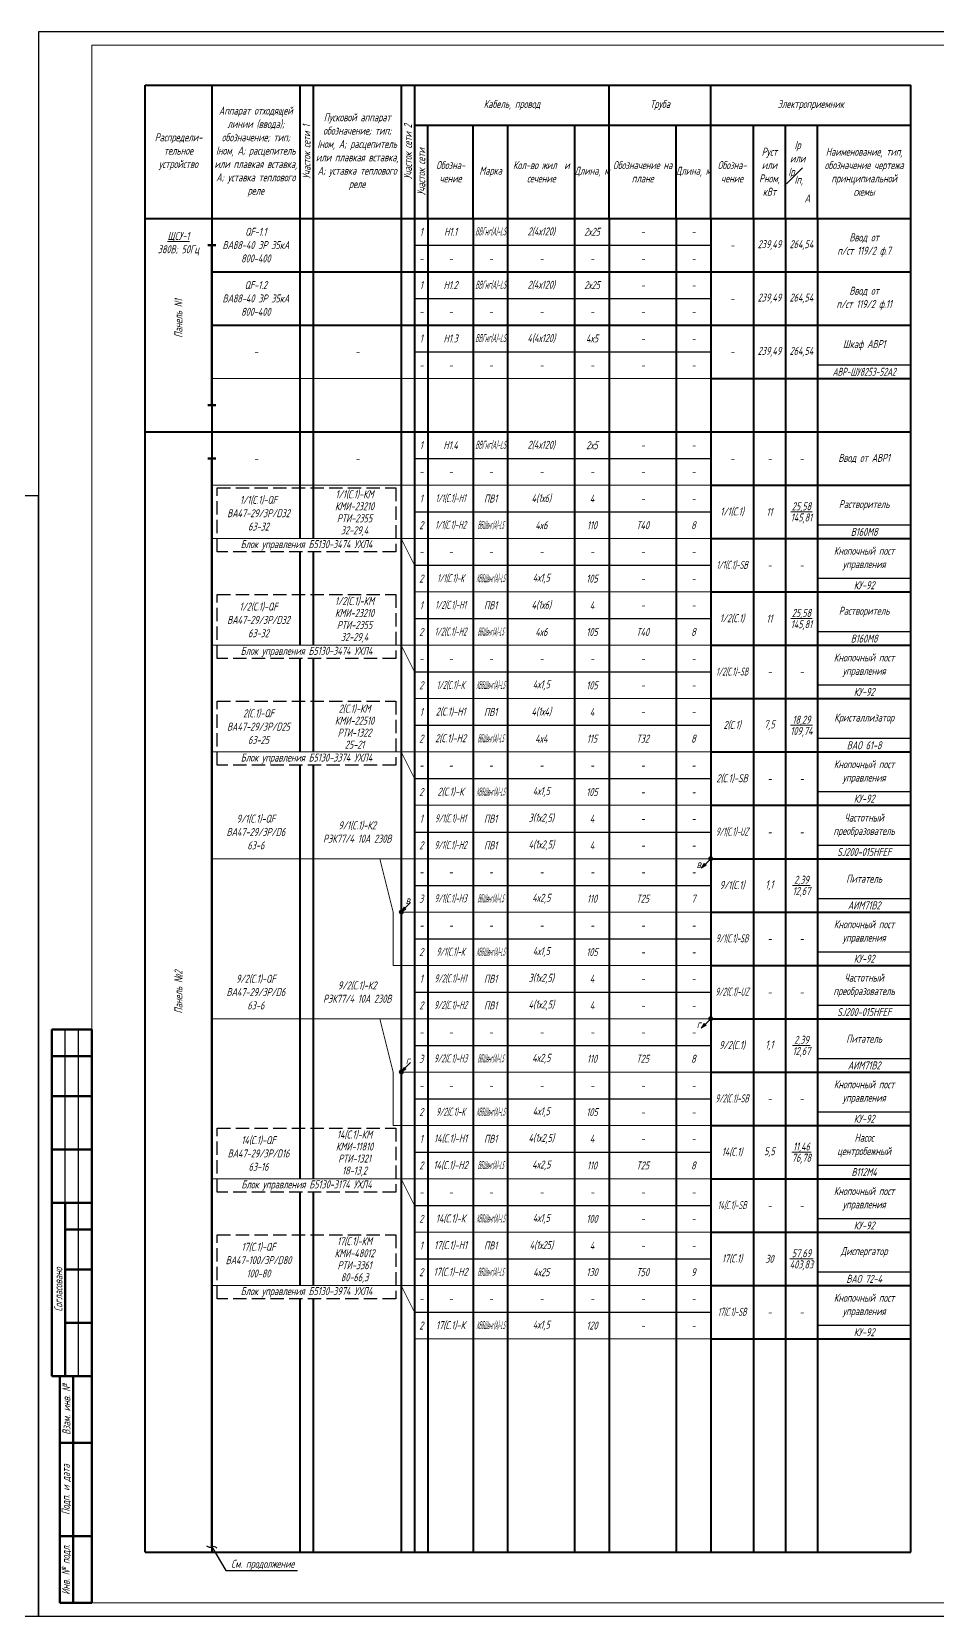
# Model space of a CAD drawing. Header units: millimetres. Extents: x -14296 to 10264, y -13087 to -5602.
# Drawn here: x -11974 to -11635, y -13087 to -12493 of the extents above; entities that cross this region are included whole.
import ezdxf
from ezdxf import colors
from ezdxf.entities.mleader import LeaderData, LeaderLine
from ezdxf.math import Vec2, Vec3

# ---------------------------------------------------------------- set-up
doc = ezdxf.new("R2010")
doc.units = ezdxf.units.MM
doc.linetypes.add('gost5', pattern=[7, 5, -2, 0])
for name, color, linetype, lineweight in [('КаБель контрольный (Вновь)', 142, 'gost5', 15), ('КаБель силовой (Вновь)', 1, 'Continuous', 15), ('Линия выноска', 137, 'Continuous', 25), ('Рамка толстая', 7, 'Continuous', 15), ('Рамка тонкая', 5, 'Continuous', 25), ('Схема распред. сети', 9, 'Continuous', 25), ('Текст', 7, 'Continuous', 20), ('Штампы', 252, 'Continuous', 25)]:
    doc.layers.add(name, color=color, linetype=linetype, lineweight=lineweight)
doc.styles.add('Simplex', font='simplex.shx', dxfattribs={"width": 0.7, "oblique": 15})

# ---------------------------------------------------------------- blocks, each defined once
blk = doc.blocks.new('A$C551E481E')
at = {"layer": 'Рамка толстая'}
for p, q in [((20, 589), (20, 5)), ((836, 589), (20, 589)), ((20, 5), (836, 5))]:
    blk.add_line(p, q, dxfattribs=at)
at = {"layer": 'Рамка тонкая'}
for p, q in [((0, 594), (0, 0)), ((841, 594), (0, 594)), ((0, 0), (841, 0))]:
    blk.add_line(p, q, dxfattribs=at)
blk = doc.blocks.new('_Integral')
at = {"color": 0, "linetype": 'ByBlock', "lineweight": -2}
for centre, start, end in [((0.44, -0.09), 102, 168), ((-0.44, 0.09), 282, 348)]:
    blk.add_arc(centre, 0.454, start, end, dxfattribs=at)
blk = doc.blocks.new('A$C7B2D3637')
at = {"layer": 'Рамка тонкая'}
for p, q in [((891, 420), (0, 420)), ((891, 0), (891, 420)), ((0, 0), (891, 0))]:
    blk.add_line(p, q, dxfattribs=at)
blk = doc.blocks.new('*T1006')
at = {"layer": 'Штампы', "color": 0, "linetype": 'ByBlock', "lineweight": 60, "transparency": 16777216}
for p, q in [((0, 0), (0, 130)), ((0, 130), (15, 130)), ((15, 0), (15, 130)), ((0, 120), (15, 120)), ((0, 105), (15, 105)), ((0, 85), (15, 85)), ((0, 65), (15, 65)), ((5, 0), (5, 65)), ((5, 55), (15, 55)), ((5, 40), (15, 40)), ((5, 20), (15, 20)), ((0, 0), (15, 0))]:
    blk.add_line(p, q, dxfattribs=at)
at = {"layer": 'Штампы', "color": 5, "linetype": 'ByBlock', "lineweight": 25, "transparency": 16777216}
for p, q in [((5, 65), (5, 130)), ((10, 0), (10, 130))]:
    blk.add_line(p, q, dxfattribs=at)
at = {"layer": 'Штампы', "color": 2, "transparency": 16777216, "insert": (2.5, 32.5), "char_height": 3, "width": 61, "attachment_point": 5, "rotation": 90, "style": 'Simplex'}
blk.add_mtext('Согласовано', dxfattribs=at)
blk = doc.blocks.new('*T1007')
at = {"layer": 'Штампы', "color": 0, "linetype": 'ByBlock', "lineweight": 60, "transparency": 16777216}
for p, q in [((0, 0), (0, 85)), ((0, 85), (12, 85)), ((5, 0), (5, 85)), ((12, 0), (12, 85)), ((0, 60), (12, 60)), ((0, 25), (12, 25)), ((0, 0), (12, 0))]:
    blk.add_line(p, q, dxfattribs=at)
at = {"layer": 'Штампы', "color": 2, "transparency": 16777216, "char_height": 3, "attachment_point": 5, "rotation": 90, "style": 'Simplex'}
for s, insert, width in [('Взам. инв. {\\Fgost|c204;№}', (2.5, 72.5), 25), ('Подп. и дата', (2.5, 42.5), 35), ('Инв. {\\Fgost|c204;№} подл.', (2.5, 12.5), 25)]:
    blk.add_mtext(s, dxfattribs=dict(at, insert=insert, width=width))

msp = doc.modelspace()

# ---------------------------------------------------------------- hatches: boundary and pattern name
at = {"layer": 'КаБель силовой (Вновь)'}
for points in [[(-11723.25175, -12806.27618), (-11721.48399, -12805.21552), (-11722.19109, -12804.50842)], [(-11720.46622, -12802.74065, 1), (-11718.96622, -12802.74065, 1)], [(-11718.96622, -12802.74065, 1), (-11720.46622, -12802.74065, 1)], [(-11836.46622, -12822.74065, 1), (-11834.96622, -12822.74065, 1)], [(-11834.96622, -12822.74065, 1), (-11836.46622, -12822.74065, 1)], [(-11835.71622, -12822.74065), (-11833.94845, -12821.67999), (-11834.65556, -12820.97288)], [(-11723.25175, -12866.27618), (-11721.48399, -12865.21552), (-11722.19109, -12864.50842)], [(-11720.46622, -12862.74065, 1), (-11718.96622, -12862.74065, 1)], [(-11718.96622, -12862.74065, 1), (-11720.46622, -12862.74065, 1)], [(-11836.46622, -12882.74065, 1), (-11834.96622, -12882.74065, 1)], [(-11834.96622, -12882.74065, 1), (-11836.46622, -12882.74065, 1)], [(-11835.71622, -12882.74065), (-11833.94845, -12881.67999), (-11834.65556, -12880.97288)]]:
    msp.add_hatch(color=256, dxfattribs=at).paths.add_polyline_path(points)

# ---------------------------------------------------------------- linework, layer by layer
at = {"layer": 'КаБель контрольный (Вновь)', "linetype": 'ByBlock'}
for p, q in [((-11835.71622, -12682.74065), (-11830.71622, -12692.74065)), ((-11830.71622, -12692.74065), (-11830.71622, -12702.74065)), ((-11830.71622, -12702.74065), (-11719.71622, -12702.74065)), ((-11835.71622, -12722.74065), (-11830.71622, -12732.74065)), ((-11830.71622, -12732.74065), (-11830.71622, -12742.74065)), ((-11830.71622, -12742.74065), (-11719.71622, -12742.74065)), ((-11835.71622, -12762.74065), (-11830.71622, -12772.74065)), ((-11830.71622, -12772.74065), (-11830.71622, -12782.74065)), ((-11830.71622, -12782.74065), (-11719.71622, -12782.74065)), ((-11843.71622, -12802.74065), (-11838.71622, -12822.74065)), ((-11838.71622, -12822.74065), (-11838.71622, -12842.74065)), ((-11838.71622, -12842.74065), (-11719.71622, -12842.74065)), ((-11843.71622, -12862.74065), (-11838.71622, -12882.74065)), ((-11838.71622, -12882.74065), (-11838.71622, -12902.74065)), ((-11838.71622, -12902.74065), (-11719.71622, -12902.74065)), ((-11835.71622, -12922.74065), (-11830.71622, -12932.74065)), ((-11830.71622, -12932.74065), (-11830.71622, -12942.74065)), ((-11830.71622, -12942.74065), (-11719.71622, -12942.74065)), ((-11835.71622, -12962.74065), (-11830.71622, -12972.74065)), ((-11830.71622, -12972.74065), (-11830.71622, -12982.74065)), ((-11830.71622, -12982.74065), (-11719.71622, -12982.74065))]:
    msp.add_line(p, q, dxfattribs=at)
at = {"layer": 'КаБель силовой (Вновь)', "lineweight": 200}
for p, q in [((-11905.21622, -12572.74065), (-11908.21622, -12572.74065)), ((-11906.71622, -12572.74065), (-11906.71622, -12632.74065)), ((-11905.21622, -12632.74065), (-11908.21622, -12632.74065)), ((-11905.21622, -12652.74065), (-11908.21622, -12652.74065)), ((-11906.71622, -13060.74065), (-11906.71622, -12652.74065))]:
    msp.add_line(p, q, dxfattribs=at)
at = {"layer": 'КаБель силовой (Вновь)'}
for p, q in [((-11719.71622, -12582.74065), (-11906.71622, -12582.74065)), ((-11719.71622, -12602.74065), (-11906.71622, -12602.74065)), ((-11719.71622, -12622.74065), (-11906.71622, -12622.74065)), ((-11719.71622, -12662.74065), (-11906.71622, -12662.74065)), ((-11719.71622, -12682.74065), (-11906.71622, -12682.74065)), ((-11719.71622, -12722.74065), (-11906.71622, -12722.74065)), ((-11719.71622, -12762.74065), (-11906.71622, -12762.74065)), ((-11719.71622, -12802.74065), (-11906.71622, -12802.74065)), ((-11722.19109, -12804.50842), (-11723.25175, -12806.27618)), ((-11723.25175, -12806.27618), (-11721.48399, -12805.21552)), ((-11722.19109, -12804.50842), (-11721.48399, -12805.21552)), ((-11719.71622, -12802.74065), (-11721.83754, -12804.86197)), ((-11834.65556, -12820.97288), (-11835.71622, -12822.74065)), ((-11835.71622, -12822.74065), (-11833.94845, -12821.67999)), ((-11719.71622, -12822.74065), (-11835.71622, -12822.74065)), ((-11834.65556, -12820.97288), (-11833.94845, -12821.67999)), ((-11832.18069, -12819.20512), (-11834.30201, -12821.32644)), ((-11719.71622, -12862.74065), (-11906.71622, -12862.74065)), ((-11722.19109, -12864.50842), (-11723.25175, -12866.27618)), ((-11723.25175, -12866.27618), (-11721.48399, -12865.21552)), ((-11722.19109, -12864.50842), (-11721.48399, -12865.21552)), ((-11719.71622, -12862.74065), (-11721.83754, -12864.86197)), ((-11834.65556, -12880.97288), (-11835.71622, -12882.74065)), ((-11835.71622, -12882.74065), (-11833.94845, -12881.67999)), ((-11719.71622, -12882.74065), (-11835.71622, -12882.74065)), ((-11834.65556, -12880.97288), (-11833.94845, -12881.67999)), ((-11832.18069, -12879.20512), (-11834.30201, -12881.32644)), ((-11719.71622, -12922.74065), (-11906.71622, -12922.74065)), ((-11719.71622, -12962.74065), (-11906.71622, -12962.74065))]:
    msp.add_line(p, q, dxfattribs=at)
for centre in [(-11719.71622, -12802.74065), (-11719.71622, -12802.74065), (-11835.71622, -12822.74065), (-11835.71622, -12822.74065), (-11719.71622, -12862.74065), (-11719.71622, -12862.74065), (-11835.71622, -12882.74065), (-11835.71622, -12882.74065)]:
    msp.add_circle(centre, 0.75, dxfattribs=at)
at = {"layer": 'Рамка тонкая'}
for p, q in [((-11830.71622, -12572.74065), (-11719.71622, -12572.74065)), ((-11830.71622, -12592.74065), (-11719.71622, -12592.74065)), ((-11830.71622, -12612.74065), (-11719.71622, -12612.74065)), ((-11644.71622, -12617.74065), (-11679.71622, -12617.74065)), ((-11830.71622, -12652.74065), (-11719.71622, -12652.74065)), ((-11830.71622, -12672.74065), (-11719.71622, -12672.74065)), ((-11644.71622, -12677.74065), (-11679.71622, -12677.74065)), ((-11830.71622, -12692.74065), (-11719.71622, -12692.74065)), ((-11644.71622, -12697.74065), (-11679.71622, -12697.74065)), ((-11830.71622, -12712.74065), (-11719.71622, -12712.74065)), ((-11644.71622, -12717.74065), (-11679.71622, -12717.74065)), ((-11830.71622, -12732.74065), (-11719.71622, -12732.74065)), ((-11644.71622, -12737.74065), (-11679.71622, -12737.74065)), ((-11830.71622, -12752.74065), (-11719.71622, -12752.74065)), ((-11644.71622, -12757.74065), (-11679.71622, -12757.74065)), ((-11830.71622, -12772.74065), (-11719.71622, -12772.74065)), ((-11644.71622, -12777.74065), (-11679.71622, -12777.74065)), ((-11830.71622, -12792.74065), (-11719.71622, -12792.74065)), ((-11644.71622, -12797.74065), (-11679.71622, -12797.74065)), ((-11830.71622, -12812.74065), (-11719.71622, -12812.74065)), ((-11644.71622, -12817.74065), (-11679.71622, -12817.74065)), ((-11830.71622, -12832.74065), (-11719.71622, -12832.74065)), ((-11644.71622, -12837.74065), (-11679.71622, -12837.74065)), ((-11830.71622, -12852.74065), (-11719.71622, -12852.74065)), ((-11644.71622, -12857.74065), (-11679.71622, -12857.74065)), ((-11830.71622, -12872.74065), (-11719.71622, -12872.74065)), ((-11644.71622, -12877.74065), (-11679.71622, -12877.74065)), ((-11830.71622, -12892.74065), (-11719.71622, -12892.74065)), ((-11644.71622, -12897.74065), (-11679.71622, -12897.74065)), ((-11830.71622, -12912.74065), (-11719.71622, -12912.74065)), ((-11644.71622, -12917.74065), (-11679.71622, -12917.74065)), ((-11830.71622, -12932.74065), (-11719.71622, -12932.74065)), ((-11644.71622, -12937.74065), (-11679.71622, -12937.74065)), ((-11830.71622, -12952.74065), (-11719.71622, -12952.74065)), ((-11644.71622, -12957.74065), (-11679.71622, -12957.74065)), ((-11830.71622, -12972.74065), (-11719.71622, -12972.74065)), ((-11644.71622, -12977.74065), (-11679.71622, -12977.74065))]:
    msp.add_line(p, q, dxfattribs=at)
at = {"layer": 'Рамка тонкая', "linetype": 'gost5'}
for points in [[(-11904.71622, -12663.74065), (-11837.71622, -12663.74065), (-11837.71622, -12687.74065), (-11904.71622, -12687.74065)], [(-11904.71622, -12703.74065), (-11837.71622, -12703.74065), (-11837.71622, -12727.74065), (-11904.71622, -12727.74065)], [(-11904.71622, -12743.74065), (-11837.71622, -12743.74065), (-11837.71622, -12767.74065), (-11904.71622, -12767.74065)], [(-11904.71622, -12903.74065), (-11837.71622, -12903.74065), (-11837.71622, -12927.74065), (-11904.71622, -12927.74065)], [(-11904.71622, -12943.74065), (-11837.71622, -12943.74065), (-11837.71622, -12967.74065), (-11904.71622, -12967.74065)]]:
    msp.add_lwpolyline(points, close=True, dxfattribs=at)
at = {"layer": 'Схема распред. сети', "lineweight": 40}
for p, q in [((-11931.71622, -13062.74065), (-11931.71622, -12512.74065)), ((-11931.71622, -12512.74065), (-11644.71622, -12512.74065)), ((-11906.71622, -12512.74065), (-11906.71622, -13062.74065)), ((-11873.71622, -12512.74065), (-11873.71622, -12562.74065)), ((-11868.71622, -12512.74065), (-11868.71622, -12562.74065)), ((-11835.71622, -12512.74065), (-11835.71622, -12562.74065)), ((-11830.71622, -12512.74065), (-11830.71622, -12562.74065)), ((-11757.71622, -12562.74065), (-11757.71622, -12512.74065)), ((-11719.71622, -12562.74065), (-11719.71622, -12512.74065)), ((-11644.71622, -13062.74065), (-11644.71622, -12512.74065)), ((-11830.71622, -12527.74065), (-11757.71622, -12527.74065)), ((-11825.71622, -12562.74065), (-11825.71622, -12527.74065)), ((-11808.71622, -12562.74065), (-11808.71622, -12527.74065)), ((-11795.71622, -13062.74065), (-11795.71622, -12527.74065)), ((-11770.71622, -12527.74065), (-11770.71622, -13062.74065)), ((-11757.71622, -12527.74065), (-11719.71622, -12527.74065)), ((-11732.71622, -12562.74065), (-11732.71622, -12527.74065)), ((-11719.71622, -12527.74065), (-11644.71622, -12527.74065)), ((-11703.71622, -12562.74065), (-11703.71622, -12527.74065)), ((-11691.71622, -12562.74065), (-11691.71622, -12527.74065)), ((-11679.71622, -12562.74065), (-11679.71622, -12527.74065)), ((-11931.71622, -12562.74065), (-11644.71622, -12562.74065)), ((-11873.71622, -12562.74065), (-11873.71622, -12682.74065)), ((-11868.71622, -12562.74065), (-11868.71622, -12682.74065)), ((-11835.71622, -12562.74065), (-11835.71622, -13062.74065)), ((-11830.71622, -12562.74065), (-11830.71622, -13062.74065)), ((-11825.71622, -12562.74065), (-11825.71622, -13062.74065)), ((-11808.71622, -12562.74065), (-11808.71622, -13062.74065)), ((-11757.71622, -12562.74065), (-11757.71622, -13062.74065)), ((-11732.71622, -12562.74065), (-11732.71622, -13062.74065)), ((-11719.71622, -12562.74065), (-11719.71622, -13062.74065)), ((-11703.71622, -12562.74065), (-11703.71622, -13062.74065)), ((-11691.71622, -12562.74065), (-11691.71622, -13062.74065)), ((-11679.71622, -12562.74065), (-11679.71622, -13062.74065)), ((-11906.71622, -12582.74065), (-11644.71622, -12582.74065)), ((-11906.71622, -12602.74065), (-11644.71622, -12602.74065)), ((-11719.71622, -12622.74065), (-11644.71622, -12622.74065)), ((-11931.71622, -12642.74065), (-11644.71622, -12642.74065)), ((-11719.71622, -12662.74065), (-11644.71622, -12662.74065)), ((-11873.71622, -12687.74065), (-11873.71622, -12722.74065)), ((-11868.71622, -12687.74065), (-11868.71622, -12722.74065)), ((-11719.71622, -12682.74065), (-11644.71622, -12682.74065)), ((-11719.71622, -12702.74065), (-11644.71622, -12702.74065)), ((-11719.71622, -12722.74065), (-11644.71622, -12722.74065)), ((-11873.71622, -12727.74065), (-11873.71622, -12762.74065)), ((-11868.71622, -12727.74065), (-11868.71622, -12762.74065)), ((-11719.71622, -12742.74065), (-11644.71622, -12742.74065)), ((-11719.71622, -12762.74065), (-11644.71622, -12762.74065)), ((-11873.71622, -12767.74065), (-11873.71622, -12922.74065)), ((-11868.71622, -12767.74065), (-11868.71622, -12922.74065)), ((-11719.71622, -12782.74065), (-11644.71622, -12782.74065)), ((-11719.71622, -12802.74065), (-11644.71622, -12802.74065)), ((-11719.71622, -12822.74065), (-11644.71622, -12822.74065)), ((-11719.71622, -12842.74065), (-11644.71622, -12842.74065)), ((-11719.71622, -12862.74065), (-11644.71622, -12862.74065)), ((-11719.71622, -12882.74065), (-11644.71622, -12882.74065)), ((-11719.71622, -12902.74065), (-11644.71622, -12902.74065)), ((-11719.71622, -12922.74065), (-11644.71622, -12922.74065)), ((-11873.71622, -12927.74065), (-11873.71622, -12962.74065)), ((-11868.71622, -12927.74065), (-11868.71622, -12962.74065)), ((-11719.71622, -12942.74065), (-11644.71622, -12942.74065)), ((-11719.71622, -12962.74065), (-11644.71622, -12962.74065)), ((-11873.71622, -12967.74065), (-11873.71622, -13062.74065)), ((-11868.71622, -12967.74065), (-11868.71622, -13062.74065)), ((-11719.71622, -12982.74065), (-11644.71622, -12982.74065)), ((-11931.71622, -13062.74065), (-11644.71622, -13062.74065))]:
    msp.add_line(p, q, dxfattribs=at)
at = {"layer": 'Штампы', "lineweight": 60}
msp.add_line((-11951.71622, -13026.74065), (-11951.71622, -13081.74065), dxfattribs=at)

# ---------------------------------------------------------------- block references
for name, p in [('A$C551E481E', (-11971.71622, -13086.74065)), ('A$C7B2D3637', (-12862.71621, -13086.74066)), ('*T1006', (-11966.71622, -12996.74065)), ('*T1007', (-11963.71622, -13081.74065))]:
    msp.add_blockref(name, p)

# ---------------------------------------------------------------- texts
at = {"layer": 'Текст', "char_height": 3, "attachment_point": 5, "style": 'Simplex'}
for s, insert, width in [('{\\W0.7;Аппарат отходящей линии (ввода); обозначение; тип; Iном, А; расцепитель или плавкая вставка, А; уставка теплового реле}', (-11890.21622, -12537.74065), 33), ('Кабель, провод', (-11794.21622, -12520.24065), 73), ('Труба', (-11738.71622, -12520.24065), 38), ('Электроприемник', (-11682.21622, -12520.24065), 75), ('Пусковой аппарат обозначение; тип; Iном, А; расцепитель или плавкая вставка, А; уставка теплового реле', (-11852.21622, -12537.74065), 33), ('Распредели-\\Pтельное устройство', (-11919.21622, -12537.74065), 25), ('Pуст или Pном, кВт', (-11697.71622, -12545.24065), 12), ('\\A1;Iр   или   \\SIр#Iп, ;       А', (-11685.71622, -12545.24065), 12), ('Наименование, тип, обозначение чертежа принципиальной схемы', (-11662.21622, -12545.24065), 35), ('Обозна- чение', (-11817.21622, -12545.24065), 17), ('Марка', (-11802.21622, -12545.24065), 13), ('Кол-во жил  и сечение', (-11783.21622, -12545.24065), 25), ('Длина, м', (-11764.21622, -12545.24065), 13), ('Обозначение на плане', (-11745.21622, -12545.24065), 25), ('Длина, м', (-11726.21622, -12545.24065), 13), ('Обозна-\\Pчение', (-11711.71622, -12545.24065), 16), ('{\\W0.7;\\LЩСУ-1\\P\\l380В; 50Гц}', (-11919.21622, -12572.19993), 25), ('QF-1.1\\PВА88-40 3Р 35кА\\P800-400', (-11890.21622, -12572.74065), 33), ('1', (-11828.21622, -12567.74065), 5), ('Н1.1', (-11817.21622, -12567.74065), 17), ('{\\W0.4;ВВГнг(А)-LS}', (-11802.21622, -12567.74065), 13), ('2(4х120)', (-11783.21622, -12567.74065), 25), ('2х25', (-11764.21622, -12567.74065), 13), ('-', (-11745.21622, -12567.74065), 25), ('-', (-11726.21622, -12567.74065), 13), ('Ввод от\\Pп/ст 119/2 ф.7', (-11662.21622, -12572.74065), 35), ('-', (-11711.71622, -12572.74065), 16), ('239,49', (-11697.71622, -12572.74065), 12), ('264,54', (-11685.71622, -12572.74065), 12), ('-', (-11828.21622, -12577.74065), 5), ('-', (-11817.21622, -12577.74065), 17), ('-', (-11802.21622, -12577.74065), 13), ('-', (-11783.21622, -12577.74065), 25), ('-', (-11764.21622, -12577.74065), 13), ('-', (-11745.21622, -12577.74065), 25), ('-', (-11726.21622, -12577.74065), 13), ('QF-1.2\\PВА88-40 3Р 35кА\\P800-400', (-11890.21622, -12592.74065), 33), ('1', (-11828.21622, -12587.74065), 5), ('Н1.2', (-11817.21622, -12587.74065), 17), ('{\\W0.4;ВВГнг(А)-LS}', (-11802.21622, -12587.74065), 13), ('2(4х120)', (-11783.21622, -12587.74065), 25), ('2х25', (-11764.21622, -12587.74065), 13), ('-', (-11745.21622, -12587.74065), 25), ('-', (-11726.21622, -12587.74065), 13), ('239,49', (-11697.71622, -12592.74065), 12), ('264,54', (-11685.71622, -12592.74065), 12), ('Ввод от\\Pп/ст 119/2 ф.11', (-11662.21622, -12592.74065), 35), ('-', (-11828.21622, -12597.74065), 5), ('-', (-11817.21622, -12597.74065), 17), ('-', (-11802.21622, -12597.74065), 13), ('-', (-11783.21622, -12597.74065), 25), ('-', (-11764.21622, -12597.74065), 13), ('-', (-11745.21622, -12597.74065), 25), ('-', (-11726.21622, -12597.74065), 13), ('-', (-11711.71622, -12592.74065), 16), ('1', (-11828.21622, -12607.74065), 5), ('Н1.3', (-11817.21622, -12607.74065), 17), ('{\\W0.4;ВВГнг(А)-LS}', (-11802.21622, -12607.74065), 13), ('4(4х120)', (-11783.21622, -12607.74065), 25), ('4х5', (-11764.21622, -12607.74065), 13), ('-', (-11745.21622, -12607.74065), 25), ('-', (-11726.21622, -12607.74065), 13), ('Шкаф АВР1', (-11662.21622, -12610.24065), 35), ('-', (-11890.21622, -12612.74065), 33), ('-', (-11852.21622, -12612.74065), 33), ('-', (-11711.71622, -12612.74065), 16), ('239,49', (-11697.71622, -12612.74065), 12), ('264,54', (-11685.71622, -12612.74065), 12), ('-', (-11828.21622, -12617.74065), 5), ('-', (-11817.21622, -12617.74065), 17), ('-', (-11802.21622, -12617.74065), 13), ('-', (-11783.21622, -12617.74065), 25), ('-', (-11764.21622, -12617.74065), 13), ('-', (-11745.21622, -12617.74065), 25), ('-', (-11726.21622, -12617.74065), 13), ('{\\Fgost|c204;\\W0.7;АВР-ШУ8253-52А2}', (-11662.21622, -12620.24065), 35), ('1', (-11828.21622, -12647.74065), 5), ('Н1.4', (-11817.21622, -12647.74065), 17), ('{\\W0.4;ВВГнг(А)-LS}', (-11802.21622, -12647.74065), 13), ('2(4х120)', (-11783.21622, -12647.74065), 25), ('2х5', (-11764.21622, -12647.74065), 13), ('-', (-11745.21622, -12647.74065), 25), ('-', (-11726.21622, -12647.74065), 13), ('Ввод от АВР1', (-11662.21622, -12652.74065), 35), ('-', (-11890.21622, -12652.74065), 33), ('-', (-11852.21622, -12652.74065), 33), ('-', (-11828.21622, -12657.74065), 5), ('-', (-11817.21622, -12657.74065), 17), ('-', (-11802.21622, -12657.74065), 13), ('-', (-11783.21622, -12657.74065), 25), ('-', (-11764.21622, -12657.74065), 13), ('-', (-11745.21622, -12657.74065), 25), ('-', (-11726.21622, -12657.74065), 13), ('-', (-11711.71622, -12652.74065), 16), ('-', (-11697.71622, -12652.74065), 12), ('-', (-11685.71622, -12652.74065), 12), ('1/1(С.1)-QF\\PВА47-29/3Р/D32\\P63-32', (-11889.21622, -12673.24065), 31), ('1', (-11828.21622, -12667.74065), 5), ('{\\W0.5;1/1(С.1)-Н1}', (-11817.21622, -12667.74065), 17), ('{\\W0.7;ПВ1}', (-11802.21622, -12667.74065), 13), ('4(1х6)', (-11783.21622, -12667.74065), 25), ('4', (-11764.21622, -12667.74065), 13), ('-', (-11745.21622, -12667.74065), 25), ('-', (-11726.21622, -12667.74065), 13), ('\\A1;\\S25,58/145,81;', (-11685.71622, -12672.74065), 12), ('Растворитель', (-11662.21622, -12670.24065), 35), ('{\\W0.5;1/1(С.1)-Н2}', (-11817.21622, -12677.74065), 17), ('{\\W0.3;ВБШвнг(А)-LS}', (-11802.21622, -12677.74065), 13), ('1/1(С.1)', (-11711.71622, -12672.74065), 16), ('11', (-11697.71622, -12672.74065), 12), ('2', (-11828.21622, -12677.74065), 5), ('4х6', (-11783.21622, -12677.74065), 25), ('110', (-11764.21622, -12677.74065), 13), ('Т40', (-11745.21622, -12677.74065), 25), ('8', (-11726.21622, -12677.74065), 13), ('В160М8', (-11662.21622, -12680.24065), 35), ('Блок управления Б5130-3474 УХЛ4', (-11871.21622, -12685.24065), 67), ('Кнопочный пост управления', (-11662.21622, -12690.24065), 35), ('-', (-11828.21622, -12687.74065), 5), ('-', (-11817.21622, -12687.74065), 17), ('-', (-11802.21622, -12687.74065), 13), ('-', (-11783.21622, -12687.74065), 25), ('-', (-11764.21622, -12687.74065), 13), ('-', (-11745.21622, -12687.74065), 25), ('-', (-11726.21622, -12687.74065), 13), ('{\\W0.5;1/1(С.1)-SB}', (-11711.71622, -12692.74065), 16), ('-', (-11697.71622, -12692.74065), 12), ('-', (-11685.71622, -12692.74065), 12), ('2', (-11828.21622, -12697.74065), 5), ('{\\W0.5;1/1(С.1)-К}', (-11817.21622, -12697.74065), 17), ('{\\W0.3;КВБШвнг(А)-LS}', (-11802.21622, -12697.74065), 13), ('4х1,5', (-11783.21622, -12697.74065), 25), ('105', (-11764.21622, -12697.74065), 13), ('-', (-11745.21622, -12697.74065), 25), ('-', (-11726.21622, -12697.74065), 13), ('КУ-92', (-11662.21622, -12700.24065), 35), ('1/2(С.1)-QF\\PВА47-29/3Р/D32\\P63-32', (-11889.21622, -12713.24065), 31), ('1', (-11828.21622, -12707.74065), 5), ('{\\W0.5;1/2(С.1)-Н1}', (-11817.21622, -12707.74065), 17), ('{\\W0.7;ПВ1}', (-11802.21622, -12707.74065), 13), ('4(1х6)', (-11783.21622, -12707.74065), 25), ('4', (-11764.21622, -12707.74065), 13), ('-', (-11745.21622, -12707.74065), 25), ('-', (-11726.21622, -12707.74065), 13), ('1/2(С.1)', (-11711.71622, -12712.74065), 16), ('11', (-11697.71622, -12712.74065), 12), ('\\A1;\\S25,58/145,81;', (-11685.71622, -12712.74065), 12), ('Растворитель', (-11662.21622, -12710.24065), 35), ('2', (-11828.21622, -12717.74065), 5), ('{\\W0.5;1/2(С.1)-Н2}', (-11817.21622, -12717.74065), 17), ('{\\W0.3;ВБШвнг(А)-LS}', (-11802.21622, -12717.74065), 13), ('4х6', (-11783.21622, -12717.74065), 25), ('105', (-11764.21622, -12717.74065), 13), ('Т40', (-11745.21622, -12717.74065), 25), ('8', (-11726.21622, -12717.74065), 13), ('Блок управления Б5130-3474 УХЛ4', (-11871.21622, -12725.24065), 67), ('В160М8', (-11662.21622, -12720.24065), 35), ('-', (-11828.21622, -12727.74065), 5), ('-', (-11817.21622, -12727.74065), 17), ('-', (-11802.21622, -12727.74065), 13), ('-', (-11783.21622, -12727.74065), 25), ('-', (-11764.21622, -12727.74065), 13), ('-', (-11745.21622, -12727.74065), 25), ('-', (-11726.21622, -12727.74065), 13), ('{\\W0.7;Кнопочный пост управления}', (-11662.21622, -12730.24065), 35), ('{\\W0.5;1/2(С.1)-SB}', (-11711.71622, -12732.74065), 16), ('-', (-11697.71622, -12732.74065), 12), ('-', (-11685.71622, -12732.74065), 12), ('2', (-11828.21622, -12737.74065), 5), ('{\\W0.5;1/2(С.1)-К}', (-11817.21622, -12737.74065), 17), ('{\\W0.3;КВБШвнг(А)-LS}', (-11802.21622, -12737.74066), 13), ('4х1,5', (-11783.21622, -12737.74065), 25), ('105', (-11764.21622, -12737.74065), 13), ('-', (-11745.21622, -12737.74065), 25), ('-', (-11726.21622, -12737.74065), 13), ('КУ-92', (-11662.21622, -12740.24065), 35), ('2(С.1)-QF\\PВА47-29/3Р/D25\\P63-25', (-11889.21622, -12753.24065), 31), ('1', (-11828.21622, -12747.74065), 5), ('{\\W0.6;2(С.1)-Н1}', (-11817.21622, -12747.74065), 17), ('{\\W0.7;ПВ1}', (-11802.21622, -12747.74065), 13), ('4(1х4)', (-11783.21622, -12747.74065), 25), ('4', (-11764.21622, -12747.74065), 13), ('-', (-11745.21622, -12747.74065), 25), ('-', (-11726.21622, -12747.74065), 13), ('2(С.1)', (-11711.71622, -12752.74065), 16), ('7,5', (-11697.71622, -12752.74065), 12), ('\\A1;\\S18,29/109,74;', (-11685.71622, -12752.74065), 12), ('Кристаллизатор', (-11662.21622, -12750.24065), 35), ('2', (-11828.21622, -12757.74065), 5), ('{\\W0.6;2(С.1)-Н2}', (-11817.21622, -12757.74065), 17), ('{\\W0.3;ВБШвнг(А)-LS}', (-11802.21622, -12757.74065), 13), ('4х4', (-11783.21622, -12757.74065), 25), ('115', (-11764.21622, -12757.74065), 13), ('Т32', (-11745.21622, -12757.74065), 25), ('8', (-11726.21622, -12757.74065), 13), ('ВАО 61-8', (-11662.21622, -12760.24065), 35), ('Блок управления Б5130-3374 УХЛ4', (-11871.21622, -12765.24065), 67), ('-', (-11828.21622, -12767.74065), 5), ('-', (-11817.21622, -12767.74065), 17), ('-', (-11802.21622, -12767.74065), 13), ('-', (-11783.21622, -12767.74065), 25), ('-', (-11764.21622, -12767.74065), 13), ('-', (-11745.21622, -12767.74065), 25), ('-', (-11726.21622, -12767.74065), 13), ('{\\W0.6;2(С.1)-SB}', (-11711.71622, -12772.74065), 16), ('{\\W0.7;Кнопочный пост управления}', (-11662.21622, -12770.24065), 35), ('2', (-11828.21622, -12777.74065), 5), ('{\\W0.6;2(С.1)-К}', (-11817.21622, -12777.74065), 17), ('{\\W0.3;КВБШвнг(А)-LS}', (-11802.21622, -12777.74065), 13), ('4х1,5', (-11783.21622, -12777.74065), 25), ('105', (-11764.21622, -12777.74065), 13), ('-', (-11697.71622, -12772.74065), 12), ('-', (-11685.71622, -12772.74065), 12), ('-', (-11745.21622, -12777.74065), 25), ('-', (-11726.21622, -12777.74065), 13), ('КУ-92', (-11662.21622, -12780.24065), 35), ('9/1(С.1)-QF\\PВА47-29/3Р/D6\\P63-6', (-11890.21622, -12792.74065), 33), ('9/1(С.1)-К2\\PРЭК77/4 10А 230В', (-11852.21622, -12792.74065), 33), ('1', (-11828.21622, -12787.74065), 5), ('{\\W0.5;9/1(С.1)-Н1}', (-11817.21622, -12787.74065), 17), ('{\\W0.7;ПВ1}', (-11802.21622, -12787.74065), 13), ('3(1х2,5)', (-11783.21622, -12787.74065), 25), ('4', (-11764.21622, -12787.74065), 13), ('-', (-11745.21622, -12787.74065), 25), ('-', (-11726.21622, -12787.74065), 13), ('Частотный преобразователь', (-11662.21622, -12790.24065), 35), ('{\\W0.5;9/1(С.1)-UZ}', (-11711.71622, -12792.74065), 16), ('-', (-11697.71622, -12792.74065), 12), ('-', (-11685.71622, -12792.74065), 12), ('2', (-11828.21622, -12797.74065), 5), ('{\\W0.5;9/1(С.1)-Н2}', (-11817.21622, -12797.74065), 17), ('{\\W0.7;ПВ1}', (-11802.21622, -12797.74065), 13), ('4(1х2,5)', (-11783.21622, -12797.74065), 25), ('4', (-11764.21622, -12797.74065), 13), ('-', (-11745.21622, -12797.74065), 25), ('-', (-11726.21622, -12797.74065), 13), ('SJ200-015HFEF', (-11662.21622, -12800.24065), 35), ('в', (-11724.1975, -12804.75449), 7.177382), ('-', (-11828.21622, -12807.74065), 5), ('-', (-11817.21622, -12807.74065), 17), ('-', (-11802.21622, -12807.74065), 13), ('-', (-11783.21622, -12807.74065), 25), ('-', (-11764.21622, -12807.74065), 13), ('-', (-11745.21622, -12807.74065), 25), ('-', (-11726.21622, -12807.74065), 13), ('9/1(С.1)', (-11711.71622, -12812.74065), 16), ('1,1', (-11697.71622, -12812.74065), 12), ('\\A1;{\\W0.7;\\S2,39/12,67;}', (-11685.71622, -12812.74065), 12), ('Питатель', (-11662.21622, -12810.24065), 35), ('в', (-11833.24135, -12818.26578), 7.177382), ('3', (-11828.21622, -12817.74065), 5), ('{\\W0.5;9/1(С.1)-Н3}', (-11817.21622, -12817.74065), 17), ('{\\W0.3;ВБШвнг(А)-LS}', (-11802.21622, -12817.74065), 13), ('4х2,5', (-11783.21622, -12817.74065), 25), ('110', (-11764.21622, -12817.74065), 13), ('Т25', (-11745.21622, -12817.74065), 25), ('7', (-11726.21622, -12817.74065), 13), ('АИМ71В2', (-11662.21622, -12820.24065), 35), ('-', (-11828.21622, -12827.74065), 5), ('-', (-11817.21622, -12827.74065), 17), ('-', (-11802.21622, -12827.74065), 13), ('-', (-11783.21622, -12827.74065), 25), ('-', (-11764.21622, -12827.74065), 13), ('-', (-11745.21622, -12827.74065), 25), ('-', (-11726.21622, -12827.74065), 13), ('{\\W0.7;Кнопочный пост управления}', (-11662.21622, -12830.24065), 35), ('2', (-11828.21622, -12837.74065), 5), ('{\\W0.5;9/1(С.1)-К}', (-11817.21622, -12837.74065), 17), ('{\\W0.3;КВБШвнг(А)-LS}', (-11802.21622, -12837.74065), 13), ('4х1,5', (-11783.21622, -12837.74065), 25), ('105', (-11764.21622, -12837.74065), 13), ('{\\W0.5;9/1(С.1)-SB}', (-11711.71622, -12832.74065), 16), ('-', (-11697.71622, -12832.74065), 12), ('-', (-11685.71622, -12832.74065), 12), ('-', (-11745.21622, -12837.74065), 25), ('-', (-11726.21622, -12837.74065), 13), ('КУ-92', (-11662.21622, -12840.24065), 35), ('9/2(С.1)-QF\\PВА47-29/3Р/D6\\P63-6', (-11890.21622, -12852.74065), 33), ('1', (-11828.21622, -12847.74065), 5), ('{\\W0.5;9/2(С.1)-Н1}', (-11817.21622, -12847.74065), 17), ('{\\W0.7;ПВ1}', (-11802.21622, -12847.74065), 13), ('3(1х2,5)', (-11783.21622, -12847.74065), 25), ('4', (-11764.21622, -12847.74065), 13), ('-', (-11745.21622, -12847.74065), 25), ('-', (-11726.21622, -12847.74065), 13), ('Частотный преобразователь', (-11662.21622, -12850.24065), 35), ('9/2(С.1)-К2\\PРЭК77/4 10А 230В', (-11852.21622, -12852.74065), 33), ('{\\W0.5;9/2(С.1)-UZ}', (-11711.71622, -12852.74065), 16), ('-', (-11697.71622, -12852.74065), 12), ('-', (-11685.71622, -12852.74065), 12), ('2', (-11828.21622, -12857.74065), 5), ('{\\W0.5;9/2(С.1)-Н2}', (-11817.21622, -12857.74065), 17), ('{\\W0.7;ПВ1}', (-11802.21622, -12857.74065), 13), ('4(1х2,5)', (-11783.21622, -12857.74065), 25), ('4', (-11764.21622, -12857.74065), 13), ('-', (-11745.21622, -12857.74065), 25), ('-', (-11726.21622, -12857.74065), 13), ('SJ200-015HFEF', (-11662.21622, -12860.24065), 35), ('г', (-11724.1975, -12864.75449), 7.177382), ('-', (-11828.21622, -12867.74065), 5), ('-', (-11817.21622, -12867.74065), 17), ('-', (-11802.21622, -12867.74065), 13), ('-', (-11783.21622, -12867.74065), 25), ('-', (-11764.21622, -12867.74065), 13), ('-', (-11745.21622, -12867.74065), 25), ('-', (-11726.21622, -12867.74065), 13), ('9/2(С.1)', (-11711.71622, -12872.74065), 16), ('1,1', (-11697.71622, -12872.74065), 12), ('\\A1;{\\W0.7;\\S2,39/12,67;}', (-11685.71622, -12872.74065), 12), ('Питатель', (-11662.21622, -12870.24065), 35), ('г', (-11833.24135, -12878.26578), 7.177382), ('3', (-11828.21622, -12877.74065), 5), ('{\\W0.5;9/2(С.1)-Н3}', (-11817.21622, -12877.74065), 17), ('{\\W0.3;ВБШвнг(А)-LS}', (-11802.21622, -12877.74065), 13), ('4х2,5', (-11783.21622, -12877.74065), 25), ('110', (-11764.21622, -12877.74065), 13), ('Т25', (-11745.21622, -12877.74065), 25), ('8', (-11726.21622, -12877.74065), 13), ('АИМ71В2', (-11662.21622, -12880.24065), 35), ('-', (-11828.21622, -12887.74065), 5), ('-', (-11817.21622, -12887.74065), 17), ('-', (-11802.21622, -12887.74065), 13), ('-', (-11783.21622, -12887.74065), 25), ('-', (-11764.21622, -12887.74065), 13), ('-', (-11745.21622, -12887.74065), 25), ('-', (-11726.21622, -12887.74065), 13), ('Кнопочный пост управления', (-11662.21622, -12890.24065), 35), ('{\\W0.5;9/2(С.1)-SB}', (-11711.71622, -12892.74065), 16), ('-', (-11697.71622, -12892.74065), 12), ('-', (-11685.71622, -12892.74065), 12), ('2', (-11828.21622, -12897.74065), 5), ('{\\W0.5;9/2(С.1)-К}', (-11817.21622, -12897.74065), 17), ('{\\W0.3;КВБШвнг(А)-LS}', (-11802.21622, -12897.74065), 13), ('4х1,5', (-11783.21622, -12897.74065), 25), ('105', (-11764.21622, -12897.74065), 13), ('-', (-11745.21622, -12897.74065), 25), ('-', (-11726.21622, -12897.74065), 13), ('КУ-92', (-11662.21622, -12900.24065), 35), ('14(С.1)-QF\\PВА47-29/3Р/D16\\P63-16', (-11889.21622, -12913.24065), 31), ('1', (-11828.21622, -12907.74065), 5), ('{\\W0.6;14(С.1)-Н1}', (-11817.21622, -12907.74065), 17), ('{\\W0.7;ПВ1}', (-11802.21622, -12907.74065), 13), ('4(1х2,5)', (-11783.21622, -12907.74065), 25), ('4', (-11764.21622, -12907.74065), 13), ('Насос\\Pцентробежный', (-11662.21622, -12910.24065), 35), ('-', (-11745.21622, -12907.74065), 25), ('-', (-11726.21622, -12907.74065), 13), ('{\\W0.7;14(С.1)}', (-11711.71622, -12912.74065), 16), ('5,5', (-11697.71622, -12912.74065), 12), ('\\A1;{\\W0.7;\\S11,46/76,78;}', (-11685.71622, -12912.74065), 12), ('2', (-11828.21622, -12917.74065), 5), ('{\\W0.6;14(С.1)-Н2}', (-11817.21622, -12917.74065), 17), ('{\\W0.3;ВБШвнг(А)-LS}', (-11802.21622, -12917.74065), 13), ('4х2,5', (-11783.21622, -12917.74065), 25), ('110', (-11764.21622, -12917.74065), 13), ('Т25', (-11745.21622, -12917.74065), 25), ('8', (-11726.21622, -12917.74065), 13), ('В112М4', (-11662.21622, -12920.24065), 35), ('Блок управления Б5130-3174 УХЛ4', (-11871.21622, -12925.24065), 67), ('-', (-11828.21622, -12927.74065), 5), ('-', (-11817.21622, -12927.74065), 17), ('-', (-11802.21622, -12927.74065), 13), ('-', (-11783.21622, -12927.74065), 25), ('-', (-11764.21622, -12927.74065), 13), ('-', (-11745.21622, -12927.74065), 25), ('-', (-11726.21622, -12927.74065), 13), ('{\\W0.5;14(С.1)-SB}', (-11711.71622, -12932.74065), 16), ('{\\W0.7;Кнопочный пост управления}', (-11662.21622, -12930.24065), 35), ('2', (-11828.21622, -12937.74065), 5), ('{\\W0.6;14(С.1)-К}', (-11817.21622, -12937.74065), 17), ('{\\W0.3;КВБШвнг(А)-LS}', (-11802.21622, -12937.74065), 13), ('4х1,5', (-11783.21622, -12937.74065), 25), ('100', (-11764.21622, -12937.74065), 13), ('-', (-11697.71622, -12932.74065), 12), ('-', (-11685.71622, -12932.74065), 12), ('-', (-11745.21622, -12937.74065), 25), ('-', (-11726.21622, -12937.74065), 13), ('КУ-92', (-11662.21622, -12940.24065), 35), ('17(С.1)-QF\\PВА47-100/3Р/D80\\P100-80', (-11889.21622, -12953.24065), 31), ('1', (-11828.21622, -12947.74065), 5), ('{\\W0.6;17(С.1)-Н1}', (-11817.21622, -12947.74065), 17), ('{\\W0.7;ПВ1}', (-11802.21622, -12947.74065), 13), ('4(1х25)', (-11783.21622, -12947.74065), 25), ('4', (-11764.21622, -12947.74065), 13), ('-', (-11745.21622, -12947.74065), 25), ('-', (-11726.21622, -12947.74065), 13), ('\\A1;\\S57,69/403,83;', (-11685.71622, -12952.74065), 12), ('Диспергатор', (-11662.21622, -12950.24065), 35), ('{\\W0.7;17(С.1)}', (-11711.71622, -12952.74065), 16), ('30', (-11697.71622, -12952.74065), 12), ('2', (-11828.21622, -12957.74065), 5), ('{\\W0.6;17(С.1)-Н2}', (-11817.21622, -12957.74065), 17), ('{\\W0.3;ВБШвнг(А)-LS}', (-11802.21622, -12957.74065), 13), ('4х25', (-11783.21622, -12957.74065), 25), ('130', (-11764.21622, -12957.74065), 13), ('Т50', (-11745.21622, -12957.74065), 25), ('9', (-11726.21622, -12957.74065), 13), ('ВАО 72-4', (-11662.21622, -12960.24065), 35), ('Блок управления Б5130-3974 УХЛ4', (-11871.21622, -12965.24065), 67), ('Кнопочный пост управления', (-11662.21622, -12970.24065), 35), ('-', (-11828.21622, -12967.74065), 5), ('-', (-11817.21622, -12967.74065), 17), ('-', (-11802.21622, -12967.74065), 13), ('-', (-11783.21622, -12967.74065), 25), ('-', (-11764.21622, -12967.74065), 13), ('-', (-11745.21622, -12967.74065), 25), ('-', (-11726.21622, -12967.74065), 13), ('{\\W0.5;17(С.1)-SB}', (-11711.71622, -12972.74065), 16), ('-', (-11697.71622, -12972.74065), 12), ('-', (-11685.71622, -12972.74065), 12), ('2', (-11828.21622, -12977.74065), 5), ('{\\W0.6;17(С.1)-К}', (-11817.21622, -12977.74065), 17), ('{\\W0.3;КВБШвнг(А)-LS}', (-11802.21622, -12977.74065), 13), ('4х1,5', (-11783.21622, -12977.74065), 25), ('120', (-11764.21622, -12977.74065), 13), ('-', (-11745.21622, -12977.74065), 25), ('-', (-11726.21622, -12977.74065), 13), ('КУ-92', (-11662.21622, -12980.24065), 35)]:
    msp.add_mtext(s, dxfattribs=dict(at, insert=insert, width=width))
at = {"layer": 'Текст', "char_height": 3, "attachment_point": 5, "rotation": 90, "style": 'Simplex'}
for s, insert, width in [('Участок сети 1', (-11871.21622, -12537.74065), 50), ('Участок сети 2', (-11833.21622, -12537.74065), 50), ('Участок сети', (-11828.21622, -12545.24065), 35), ('{\\W0.7;Панель N1}', (-11919.21622, -12600.24065), 45), ('{\\W0.7;Панель \\fArial|b0|i0|c204|p34;№\\Fsimplex|c204;2}', (-11919.21622, -12852.74065), 420)]:
    msp.add_mtext(s, dxfattribs=dict(at, insert=insert, width=width))
at = {"layer": 'Текст', "char_height": 3, "width": 31, "attachment_point": 5, "line_spacing_factor": 0.9, "style": 'Simplex'}
for s, insert in [('1/1(С.1)-КМ\\PКМИ-23210 \\PРТИ-2355\\P32-29,4', (-11853.21622, -12673.24065)), ('1/2(С.1)-КМ\\PКМИ-23210\\PРТИ-2355\\P32-29,4', (-11853.21622, -12713.24065)), ('2(С.1)-КМ\\PКМИ-22510\\PРТИ-1322\\P25-21', (-11853.21622, -12753.24065)), ('14(С.1)-КМ\\PКМИ-11810\\PРТИ-1321\\P18-13,2', (-11853.21622, -12913.24065)), ('17(С.1)-КМ\\PКМИ-48012\\PРТИ-3361\\P80-66,3', (-11853.21622, -12953.24065))]:
    msp.add_mtext(s, dxfattribs=dict(at, insert=insert))

# ---------------------------------------------------------------- leaders
at = {"layer": 'Линия выноска'}
ml = msp.add_multileader_mtext('Standard', dxfattribs=at)
ml.set_content('См. продолжение', color=2, style='Simplex')
ml.set_leader_properties()
ml.set_arrow_properties(name='INTEGRAL')
ml.build(insert=Vec2(0, 0))
ml.multileader.update_dxf_attribs({"text_left_attachment_type": 6, "text_right_attachment_type": 6, "dogleg_length": 0})
ctx = ml.context
ctx.base_point, ctx.char_height, ctx.plane_origin = Vec3(-11901.46375, -13069.5616), 3, Vec3(-11906.71622, -13062.74065)
ctx.left_attachment, ctx.right_attachment = 6, 6
notes = []
notes.append((ctx, [(0, (1, 1, 0), (-11901.46375, -13069.5616), (1, 0), 0, [(0, [(-11906.71622, -13060.74065)], 0, [])])]))
ctx.mtext.insert, ctx.mtext.flow_direction = Vec3(-11899.46375, -13065.5616), 5
for ctx, leaders in notes:
    for number, flags, end, landing, length, lines in leaders:
        leader = LeaderData()
        leader.index, (leader.has_last_leader_line, leader.has_dogleg_vector, leader.attachment_direction) = number, flags
        leader.last_leader_point, leader.dogleg_vector, leader.dogleg_length = Vec3(end), Vec3(landing), length
        for number, points, colour, breaks in lines:
            line = LeaderLine()
            line.index, line.vertices, line.color, line.breaks = number, Vec3.list(points), colors.encode_raw_color(colour), breaks
            leader.lines.append(line)
        ctx.leaders.append(leader)

doc.saveas('drawing.dxf')
